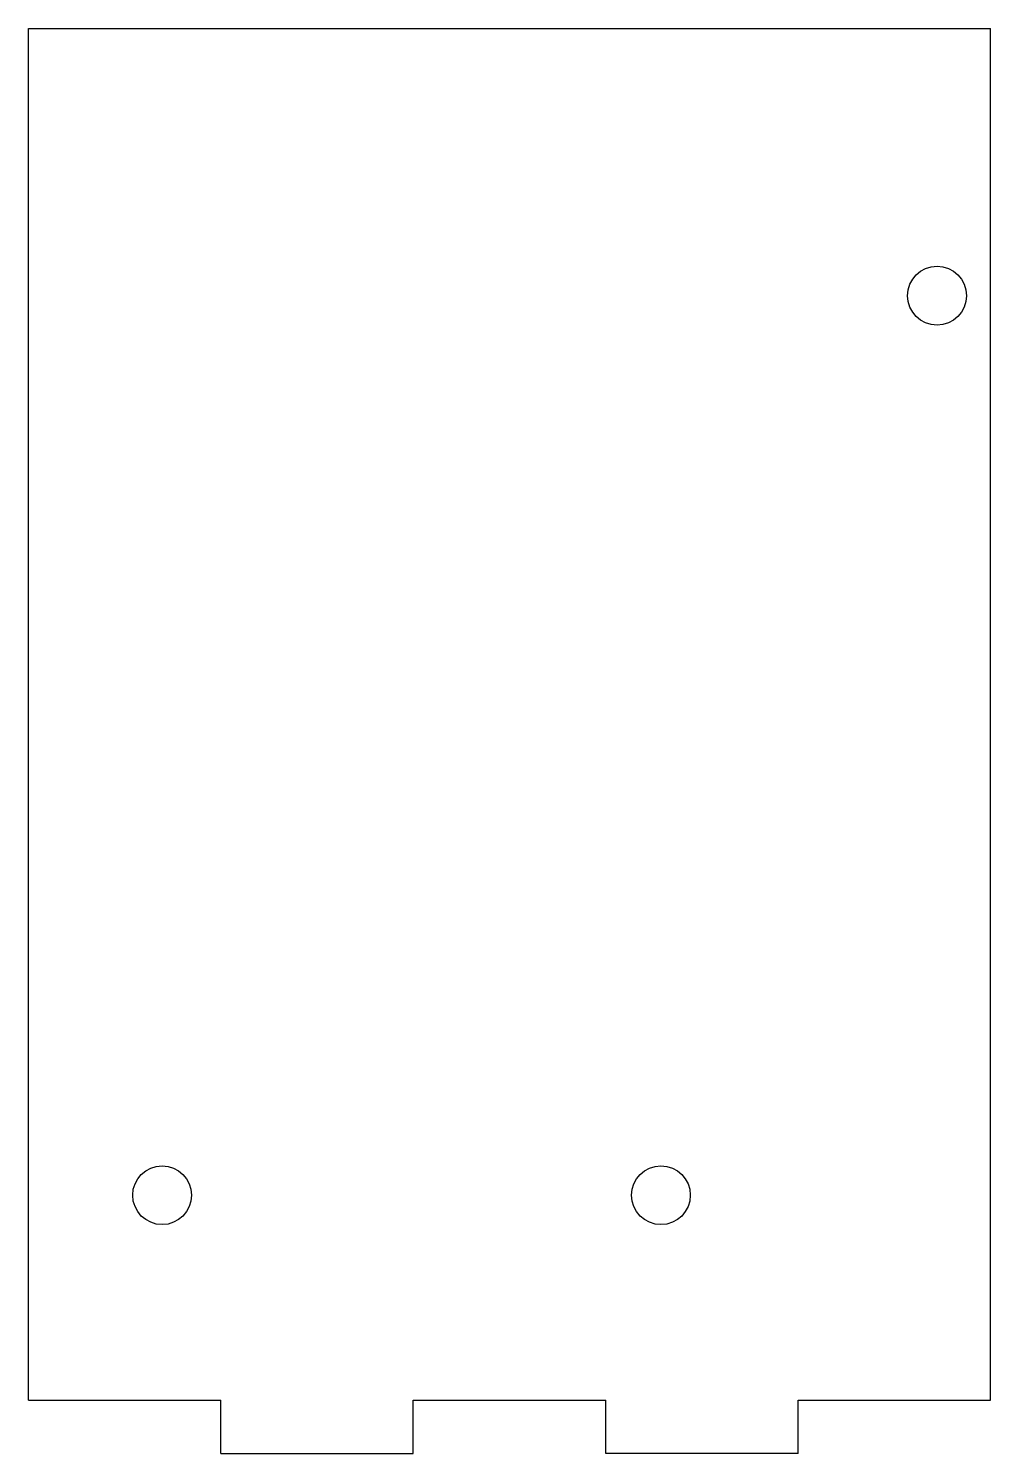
# Model space of a CAD drawing. Header units: millimetres. Extents: x -27 to 27, y -40 to 40.
import ezdxf

# ---------------------------------------------------------------- set-up
doc = ezdxf.new("R2010")
doc.units = ezdxf.units.MM

msp = doc.modelspace()

# ---------------------------------------------------------------- linework, layer by layer
at = {"color": 7, "linetype": 'Continuous', "lineweight": 25}
for p, q in [((-27, 40), (27, 40)), ((-27, -37), (-27, 40)), ((27, -37), (27, 40)), ((-27, -37), (-16.2, -37)), ((-16.2, -40), (-16.2, -37)), ((-5.4, -40), (-5.4, -37)), ((-5.4, -37), (5.4, -37)), ((5.4, -40), (5.4, -37)), ((16.2, -40), (16.2, -37)), ((16.2, -37), (27, -37)), ((-16.2, -40), (-5.4, -40)), ((16.2, -40), (5.4, -40))]:
    msp.add_line(p, q, dxfattribs=at)
for centre in [(24, 25), (-19.5, -25.5), (8.5, -25.5)]:
    msp.add_circle(centre, 1.65, dxfattribs=at)

doc.saveas('drawing.dxf')
